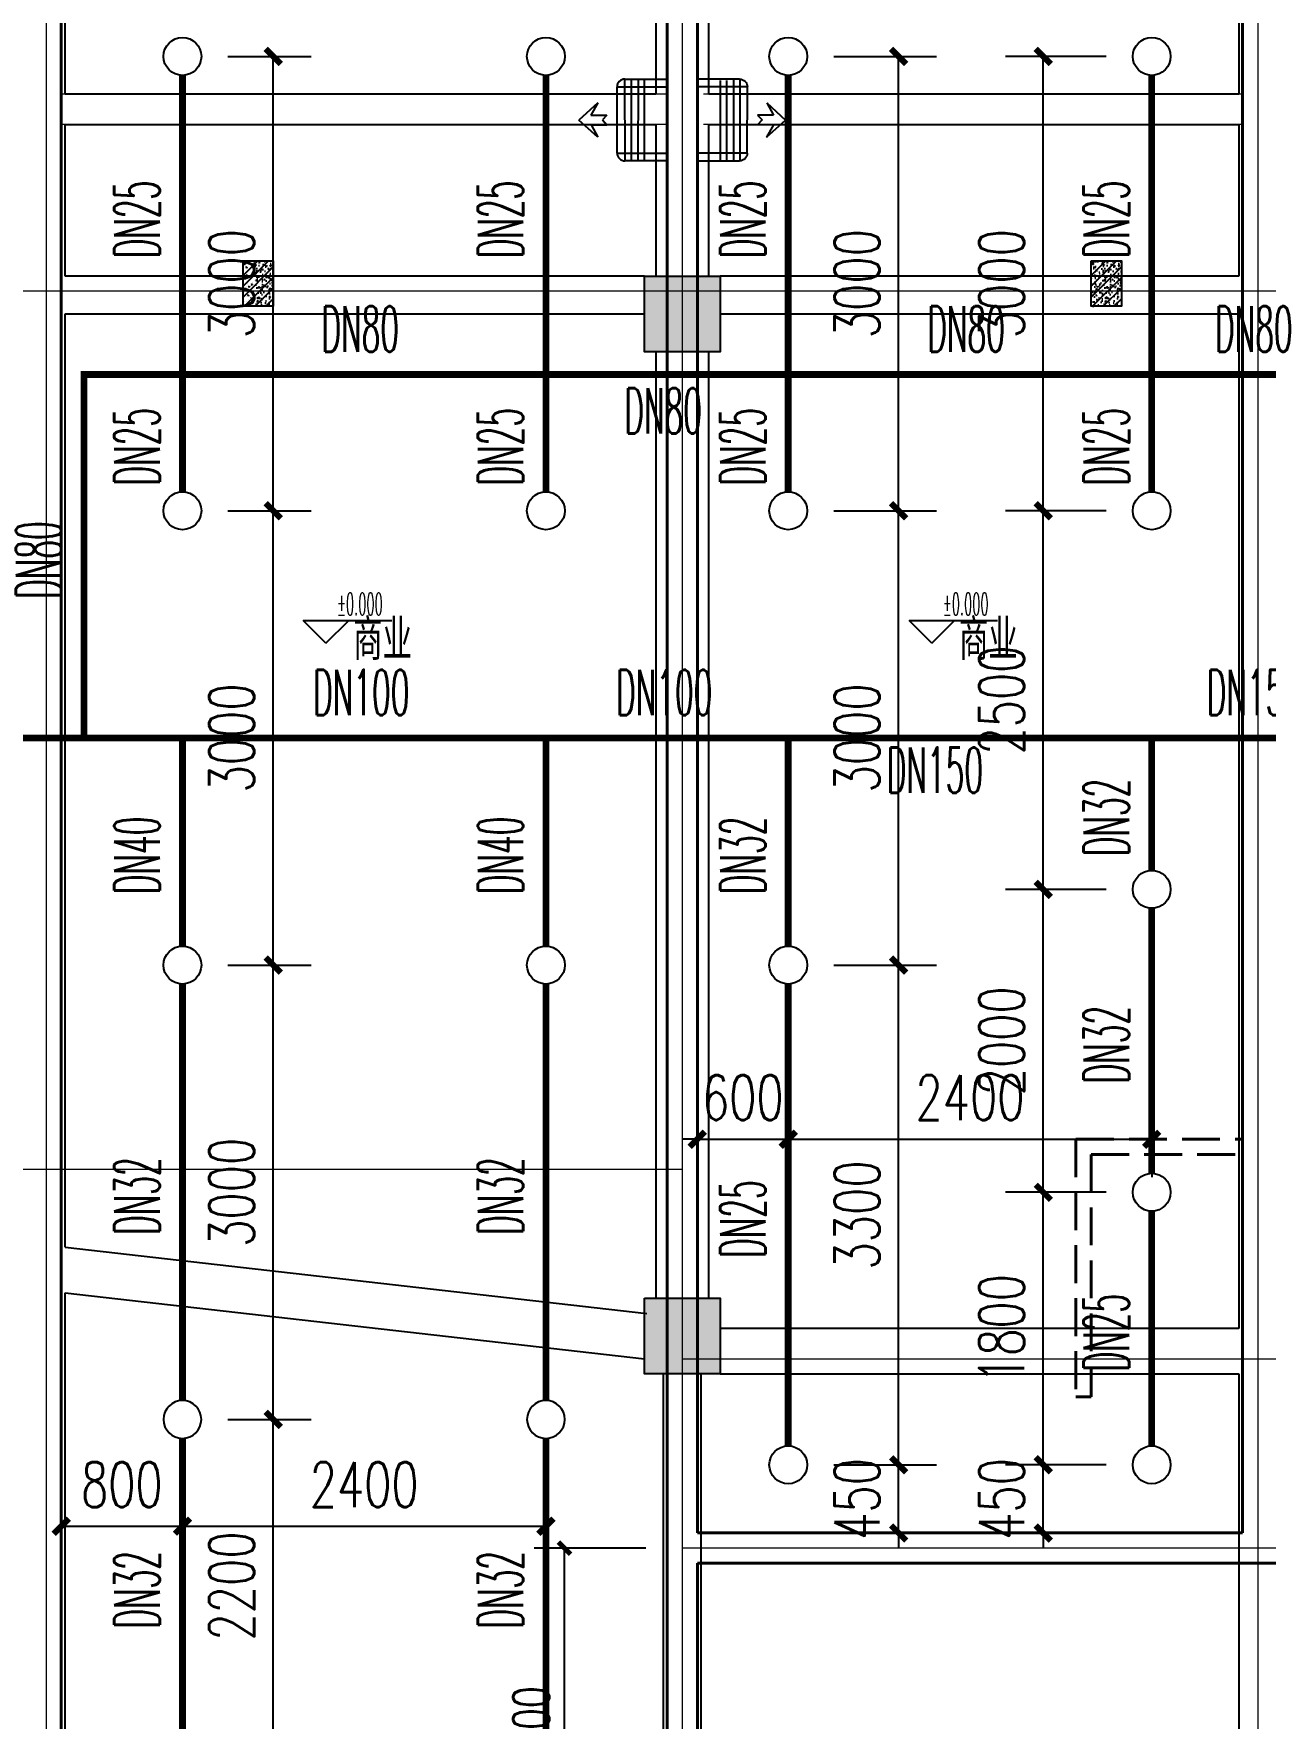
# Model space of a CAD drawing. Extents: x 1031190 to 1725648, y 733081 to 1571294.
# Drawn here: x 1125335 to 1133467, y 1141532 to 1152656 of the extents above; entities that cross this region are included whole.
import ezdxf

# ---------------------------------------------------------------- set-up
doc = ezdxf.new("R2010")
doc.units = 0
doc.header["$LTSCALE"] = 1000
doc.header["$MEASUREMENT"] = 0
for name, pattern in [('__DASH', [0.35, 0.25, -0.1]), ('ACAD_ISO10W100', [18.5, 12, -3, 0.5, -3]), ('DASH', [0.35, 0.25, -0.1]), ('DOTE', [2.42, 2, -0.2, 0.02, -0.2])]:
    doc.linetypes.add(name, pattern=pattern)
for name, color, linetype in [('A-AC', 8, 'Continuous'), ('AXIS', 3, 'Continuous'), ('BEAM', 4, 'Continuous'), ('DIM_ELEV', 3, 'Continuous'), ('EQUIP_不分区喷淋', 7, 'Continuous'), ('PIPE-不分区喷淋', 6, 'ZP'), ('PUB_TEXT', 4, 'Continuous'), ('S-COLU-HATCH', 30, 'Continuous'), ('S-COLU-LINE1', 6, 'Continuous'), ('TEXT_不分区喷淋', 7, 'Continuous'), ('TWT_DIM', 3, 'Continuous')]:
    doc.layers.add(name, color=color, linetype=linetype)
for name, color, linetype, lineweight in [('DOTE', 19, 'DOTE', 9), ('WALL', 9, 'Continuous', 40), ('平面-看线', 45, 'Continuous', 15)]:
    doc.layers.add(name, color=color, linetype=linetype, lineweight=lineweight)
doc.styles.add('_TCH_DIM', font='SIMPLEX.shx', dxfattribs={"width": 0.6, "oblique": 10, "bigfont": 'hztxt.shx'})
doc.styles.add('_TCH_DIM_T3', font='SIMPLEX', dxfattribs={"width": 0.705882, "bigfont": 'GBCBIG'})
doc.styles.add('_TWT_PIPEDN', font='SIMPLEX.shx', dxfattribs={"width": 0.6, "oblique": 10, "height": 3, "bigfont": 'HZTXT.shx'})
doc.styles.get("Standard").update_dxf_attribs({"font": 'gbenor.shx', "bigfont": 'gbcbig.shx'})
doc.linetypes.add('ZP', pattern='A,3,-0.2,["ZP",Standard,S=0.25,R=0,X=-0.1,Y=-0.115],-0.35', length=3.55)
doc.dimstyles.new('_TCH_ARCH&&80', dxfattribs={"dimtxt": 238, "dimasz": 80, "dimexe": 200, "dimexo": 240, "dimgap": 101, "dimtad": 1, "dimdec": 0, "dimzin": 0, "dimdsep": 46, "dimtxsty": '_TCH_DIM_T3', "dimblk": 'ARCHTICK', "dimcen": 0.09, "dimclrt": 4, "dimazin": 2, "dimtfac": 1, "dimtdec": 0, "dimtix": 1, "dimtmove": 2, "dimatfit": 3, "dimfxl": 0, "dimtolj": 1, "dimtzin": 0, "dimarcsym": 0})
doc.dimstyles.new('_TWT_ARCH&&100', dxfattribs={"dimtxt": 297.5, "dimasz": 100, "dimexe": 250, "dimexo": 300, "dimgap": 126.25, "dimtad": 1, "dimdec": 0, "dimzin": 0, "dimdsep": 46, "dimtxsty": '_TCH_DIM_T3', "dimblk": 'ARCHTICK', "dimcen": 0.09, "dimclrt": 7, "dimazin": 2, "dimtfac": 1, "dimtdec": 0, "dimtix": 1, "dimtmove": 2, "dimatfit": 3, "dimfxl": 0, "dimtolj": 1, "dimtzin": 0, "dimarcsym": 0})

# ---------------------------------------------------------------- blocks, each defined once
blk = doc.blocks.new('A$C1F291256')
at = {"layer": 'BEAM', "linetype": 'ByBlock'}
h = blk.add_hatch(dxfattribs=at)
h.set_pattern_fill('ARMORED', color=2, scale=10, style=0)
h.set_pattern_definition([(50, (-1630521.62, 477805.3), (71.7260183, -6.2752135), [7.5, -82.5]), (355, (-1630521.62, 477805.3), (-13.8751334, 75.2192134), [6, -66]), (100.4514, (-1630515.64, 477804.78), (57.8509382, 68.9439542), [6.374019, -70.1142112]), (46.1842, (-1630521.62, 477825.3), (106.724105, -16.5519014), [11.25, -123.75]), (96.6356, (-1630512.72, 477823.92), (93.4662706, 97.411787), [9.561029, -105.1713]), (351.1842, (-1630521.62, 477825.3), (93.4661945, 97.41186), [9, -99]), (21, (-1630511.62, 477820.3), (59.6907052, -40.261889), [7.5, -82.5]), (326, (-1630511.62, 477820.3), (24.3315332, 72.5150045), [6, -66]), (71.4514, (-1630506.644, 477816.95), (84.0222629, 32.2530497), [6.374019, -70.1142112]), (37.5, (-1630521.618, 477805.302), (1.21598553, 33.2893854), [0, -65.2, 0, -67, 0, -66.25]), (7.5, (-1630521.62, 477805.302), (26.30695374, 39.4411712), [0, -38.2, 0, -63.7, 0, -25.25]), (327.5, (-1630543.918, 477805.302), (53.3822436, -2.25548717), [0, -25, 0, -78, 0, -103.5]), (317.5, (-1630553.92, 477805.3), (58.3186169, 10.0104982), [0, -32.5, 0, -51.8, 0, -73.5]), (45, (-1630521.62, 477805.3), (-35.355339, 35.355339), [])])
h.paths.add_polyline_path([(14100, 200), (14100, -100), (14300, -100), (14300, 200)])
h = blk.add_hatch(dxfattribs=at)
h.set_pattern_fill('ARMORED', color=2, scale=10, style=0)
h.set_pattern_definition([(50, (-1624921.62, 477805.3), (71.7260183, -6.2752135), [7.5, -82.5]), (355, (-1624921.62, 477805.3), (-13.8751334, 75.2192134), [6, -66]), (100.4514, (-1624915.64, 477804.78), (57.8509382, 68.9439542), [6.374019, -70.1142112]), (46.1842, (-1624921.62, 477825.3), (106.724105, -16.5519014), [11.25, -123.75]), (96.6356, (-1624912.72, 477823.92), (93.4662706, 97.411787), [9.561029, -105.1713]), (351.1842, (-1624921.62, 477825.3), (93.4661945, 97.41186), [9, -99]), (21, (-1624911.62, 477820.3), (59.6907052, -40.261889), [7.5, -82.5]), (326, (-1624911.62, 477820.3), (24.3315332, 72.5150045), [6, -66]), (71.4514, (-1624906.644, 477816.95), (84.0222629, 32.2530497), [6.374019, -70.1142112]), (37.5, (-1624921.618, 477805.302), (1.21598553, 33.2893854), [0, -65.2, 0, -67, 0, -66.25]), (7.5, (-1624921.62, 477805.302), (26.30695374, 39.4411712), [0, -38.2, 0, -63.7, 0, -25.25]), (327.5, (-1624943.918, 477805.302), (53.3822436, -2.25548717), [0, -25, 0, -78, 0, -103.5]), (317.5, (-1624953.92, 477805.3), (58.3186169, 10.0104982), [0, -32.5, 0, -51.8, 0, -73.5]), (45, (-1624921.62, 477805.3), (-35.355339, 35.355339), [])])
h.paths.add_polyline_path([(19700, 200), (19700, -100), (19900, -100), (19900, 200)])
at = {"layer": 'BEAM'}
h = blk.add_hatch(color=256, dxfattribs=at)
h.dxf.hatch_style = 1
h.paths.add_polyline_path([(16750, 100), (17250, 100), (17250, -400), (16750, -400)])
h = blk.add_hatch(color=256, dxfattribs=at)
h.dxf.hatch_style = 1
h.paths.add_polyline_path([(16750, -6650), (17250, -6650), (17250, -7150), (16750, -7150)])
for p, q in [((12925, 1300), (12925, 2250)), ((16825, 2250), (16825, 1300)), ((17175, 1300), (17175, 2250)), ((20675, 2250), (20675, 1300)), ((16825, 1300), (12925, 1300)), ((20675, 1300), (17175, 1300)), ((12925, 100), (12925, 1100)), ((12925, 1100), (16825, 1100)), ((16825, 1100), (16825, 100)), ((17175, 100), (17175, 1100)), ((17175, 1100), (20675, 1100)), ((20675, 1100), (20675, 100)), ((16751, 100), (12925, 100)), ((20675, 100), (17251, 100)), ((12925, -150), (16751, -150)), ((12925, -6313), (12925, -150)), ((17251, -150), (20675, -150)), ((20675, -150), (20675, -6850)), ((16825, -400), (16825, -6650)), ((17175, -6650), (17175, -400)), ((12925, -6313), (16767, -6751)), ((12925, -10575), (12925, -6615)), ((12925, -6615), (16750, -7051)), ((20675, -6850), (17251, -6850)), ((16875, -7150), (16875, -10575)), ((17125, -10575), (17125, -7150)), ((17251, -7150), (20675, -7150)), ((20675, -7150), (20675, -10575))]:
    blk.add_line(p, q, dxfattribs=at)
at = {"layer": 'BEAM', "color": 2, "linetype": 'ByBlock'}
for points in [[(14100, 200), (14300, 200), (14300, -100), (14100, -100)], [(19700, 200), (19900, 200), (19900, -100), (19700, -100)]]:
    blk.add_lwpolyline(points, close=True, dxfattribs=at)
at = {"layer": 'BEAM'}
for points in [[(16750, 100), (17250, 100), (17250, -400), (16750, -400)], [(16750, -6650), (17250, -6650), (17250, -7150), (16750, -7150)]]:
    blk.add_lwpolyline(points, close=True, dxfattribs=at)
blk = doc.blocks.new('QER5Y5WE3')
for p, q in [((-194, 188), (-1, 388)), ((72, 389), (-156, 153)), ((360, -17), (-29, 359)), ((389, 14), (0, 389)), ((72, 389), (387, 86)), ((236, 408), (404, 419)), ((326, 383), (236, 408)), ((326, 383), (253, 308)), ((372, 340), (299, 264)), ((399, 251), (372, 340)), ((399, 251), (404, 419)), ((292, -73), (-90, 296)), ((321, -43), (-61, 326)), ((297, 307), (253, 308)), ((299, 264), (297, 307)), ((194, -188), (-194, 188)), ((387, 86), (159, -151)), ((388, 13), (194, -188))]:
    blk.add_line(p, q)
for centre, start, end in [((36, 352), 46.0154, 136.0154), ((351, 49), 316.0154, 46.0154)]:
    blk.add_arc(centre, 51.3, start, end)
blk = doc.blocks.new('1241241')
at = {"layer": 'WALL', "color": 251, "linetype": '__DASH'}
for p, q in [((1100, 2600), (0, 2600)), ((0, 2500), (0, 2600)), ((1100, 2600), (1100, 900)), ((1000, 2500), (0, 2500)), ((1000, 2500), (1000, 900)), ((1100, 900), (1000, 900))]:
    blk.add_line(p, q, dxfattribs=at)
blk = doc.blocks.new('rewerwer')
at = {"layer": 'S-COLU-HATCH'}
h = blk.add_hatch(color=8, dxfattribs=at)
h.dxf.hatch_style = 1
h.paths.add_polyline_path([(1309938, 1151056), (1310438, 1151056), (1310438, 1150556), (1309938, 1150556)])
h = blk.add_hatch(color=8, dxfattribs=at)
h.dxf.hatch_style = 1
h.paths.add_polyline_path([(1309938, 1144306), (1310438, 1144306), (1310438, 1143806), (1309938, 1143806)])
at = {"layer": 'S-COLU-LINE1', "color": 8}
for points in [[(1309938, 1151056), (1310438, 1151056), (1310438, 1150556), (1309938, 1150556)], [(1309938, 1144306), (1310438, 1144306), (1310438, 1143806), (1309938, 1143806)]]:
    blk.add_lwpolyline(points, close=True, dxfattribs=at)
blk = doc.blocks.new('_ArchTick')
at = {"color": 0, "linetype": 'ByBlock', "const_width": 0.4}
blk.add_lwpolyline([(-0.5, -0.5), (0.5, 0.5)], dxfattribs=at)
blk = doc.blocks.new('*D323')
at = {"layer": 'AXIS', "color": 0, "lineweight": -2}
for p, q in [((1129377, 1142656), (1128640, 1142656)), ((1128840, 1140256), (1128840, 1142656)), ((1129377, 1140256), (1128640, 1140256))]:
    blk.add_line(p, q, dxfattribs=at)
at = {"layer": 'Defpoints', "color": 0}
for p in [(1128840, 1142656), (1129617, 1142656), (1129617, 1140256)]:
    blk.add_point(p, dxfattribs=at)
at = {"layer": 'AXIS', "color": 0, "lineweight": -2, "xscale": 80, "yscale": 80, "zscale": 80}
for p, rotation in [((1128840, 1142656), 90), ((1128840, 1140256), 270)]:
    blk.add_blockref('_ArchTick', p, dxfattribs=dict(at, rotation=rotation))
at = {"layer": 'AXIS', "color": 4, "insert": (1128620, 1141456), "char_height": 238, "attachment_point": 5, "rotation": 90, "style": '_TCH_DIM_T3'}
blk.add_mtext('\\A1;2400', dxfattribs=at)
blk = doc.blocks.new('*D731')
at = {"layer": 'Defpoints', "color": 0}
for p in [(1132001, 1143206), (1132717, 1143206), (1132717, 1142756)]:
    blk.add_point(p, dxfattribs=at)
at = {"layer": 'TWT_DIM', "color": 0, "lineweight": -2}
for p, q in [((1132001, 1143206), (1132001, 1143306)), ((1132417, 1143206), (1131751, 1143206)), ((1132001, 1142756), (1132001, 1143206)), ((1132417, 1142756), (1131751, 1142756)), ((1132001, 1142756), (1132001, 1142656))]:
    blk.add_line(p, q, dxfattribs=at)
at = {"layer": 'TWT_DIM', "color": 0, "lineweight": -2, "xscale": 100, "yscale": 100, "zscale": 100}
for p, rotation in [((1132001, 1143206), 270), ((1132001, 1142756), 90)]:
    blk.add_blockref('_ArchTick', p, dxfattribs=dict(at, rotation=rotation))
at = {"layer": 'TWT_DIM', "color": 7, "insert": (1131726, 1142981), "char_height": 297.5, "attachment_point": 5, "rotation": 90, "style": '_TCH_DIM_T3'}
blk.add_mtext('\\A1;450', dxfattribs=at)
blk = doc.blocks.new('*D732')
at = {"layer": 'Defpoints', "color": 0}
for p in [(1132001, 1145006), (1132717, 1145006), (1132717, 1143206)]:
    blk.add_point(p, dxfattribs=at)
at = {"layer": 'TWT_DIM', "color": 0, "lineweight": -2}
for p, q in [((1132417, 1145006), (1131751, 1145006)), ((1132001, 1143206), (1132001, 1145006)), ((1132417, 1143206), (1131751, 1143206))]:
    blk.add_line(p, q, dxfattribs=at)
at = {"layer": 'TWT_DIM', "color": 0, "lineweight": -2, "xscale": 100, "yscale": 100, "zscale": 100}
for p, rotation in [((1132001, 1145006), 90), ((1132001, 1143206), 270)]:
    blk.add_blockref('_ArchTick', p, dxfattribs=dict(at, rotation=rotation))
at = {"layer": 'TWT_DIM', "color": 7, "insert": (1131726, 1144106), "char_height": 297.5, "attachment_point": 5, "rotation": 90, "style": '_TCH_DIM_T3'}
blk.add_mtext('\\A1;1800', dxfattribs=at)
blk = doc.blocks.new('*D733')
at = {"layer": 'Defpoints', "color": 0}
for p in [(1132001, 1147006), (1132717, 1147006), (1132717, 1145006)]:
    blk.add_point(p, dxfattribs=at)
at = {"layer": 'TWT_DIM', "color": 0, "lineweight": -2}
for p, q in [((1132417, 1147006), (1131751, 1147006)), ((1132001, 1145006), (1132001, 1147006)), ((1132417, 1145006), (1131751, 1145006))]:
    blk.add_line(p, q, dxfattribs=at)
at = {"layer": 'TWT_DIM', "color": 0, "lineweight": -2, "xscale": 100, "yscale": 100, "zscale": 100}
for p, rotation in [((1132001, 1147006), 90), ((1132001, 1145006), 270)]:
    blk.add_blockref('_ArchTick', p, dxfattribs=dict(at, rotation=rotation))
at = {"layer": 'TWT_DIM', "color": 7, "insert": (1131726, 1146006), "char_height": 297.5, "attachment_point": 5, "rotation": 90, "style": '_TCH_DIM_T3'}
blk.add_mtext('\\A1;2000', dxfattribs=at)
blk = doc.blocks.new('*D734')
at = {"layer": 'Defpoints', "color": 0}
for p in [(1132001, 1149506), (1132717, 1149506), (1132717, 1147006)]:
    blk.add_point(p, dxfattribs=at)
at = {"layer": 'TWT_DIM', "color": 0, "lineweight": -2}
for p, q in [((1132417, 1149506), (1131751, 1149506)), ((1132001, 1147006), (1132001, 1149506)), ((1132417, 1147006), (1131751, 1147006))]:
    blk.add_line(p, q, dxfattribs=at)
at = {"layer": 'TWT_DIM', "color": 0, "lineweight": -2, "xscale": 100, "yscale": 100, "zscale": 100}
for p, rotation in [((1132001, 1149506), 90), ((1132001, 1147006), 270)]:
    blk.add_blockref('_ArchTick', p, dxfattribs=dict(at, rotation=rotation))
at = {"layer": 'TWT_DIM', "color": 7, "insert": (1131726, 1148256), "char_height": 297.5, "attachment_point": 5, "rotation": 90, "style": '_TCH_DIM_T3'}
blk.add_mtext('\\A1;2500', dxfattribs=at)
blk = doc.blocks.new('*D735')
at = {"layer": 'Defpoints', "color": 0}
for p in [(1132001, 1152506), (1132717, 1152506), (1132717, 1149506)]:
    blk.add_point(p, dxfattribs=at)
at = {"layer": 'TWT_DIM', "color": 0, "lineweight": -2}
for p, q in [((1132417, 1152506), (1131751, 1152506)), ((1132001, 1149506), (1132001, 1152506)), ((1132417, 1149506), (1131751, 1149506))]:
    blk.add_line(p, q, dxfattribs=at)
at = {"layer": 'TWT_DIM', "color": 0, "lineweight": -2, "xscale": 100, "yscale": 100, "zscale": 100}
for p, rotation in [((1132001, 1152506), 90), ((1132001, 1149506), 270)]:
    blk.add_blockref('_ArchTick', p, dxfattribs=dict(at, rotation=rotation))
at = {"layer": 'TWT_DIM', "color": 7, "insert": (1131726, 1151006), "char_height": 297.5, "attachment_point": 5, "rotation": 90, "style": '_TCH_DIM_T3'}
blk.add_mtext('\\A1;3000', dxfattribs=at)
blk = doc.blocks.new('*D746')
at = {"layer": 'Defpoints', "color": 0}
for p in [(1129717, 1146506), (1130317, 1146506), (1130317, 1145356)]:
    blk.add_point(p, dxfattribs=at)
at = {"layer": 'TWT_DIM', "color": 0, "lineweight": -2}
for p, q in [((1129717, 1146206), (1129717, 1145106)), ((1130317, 1146206), (1130317, 1145106)), ((1129717, 1145356), (1129617, 1145356)), ((1129717, 1145356), (1130317, 1145356)), ((1130317, 1145356), (1130417, 1145356))]:
    blk.add_line(p, q, dxfattribs=at)
at = {"layer": 'TWT_DIM', "color": 0, "lineweight": -2, "xscale": 100, "yscale": 100, "zscale": 100}
blk.add_blockref('_ArchTick', (1129717, 1145356), dxfattribs=at)
at = {"layer": 'TWT_DIM', "color": 0, "lineweight": -2, "xscale": 100, "yscale": 100, "zscale": 100, "rotation": 180}
blk.add_blockref('_ArchTick', (1130317, 1145356), dxfattribs=at)
at = {"layer": 'TWT_DIM', "color": 7, "insert": (1130017, 1145631), "char_height": 297.5, "attachment_point": 5, "style": '_TCH_DIM_T3'}
blk.add_mtext('\\A1;600', dxfattribs=at)
blk = doc.blocks.new('*D747')
at = {"layer": 'Defpoints', "color": 0}
for p in [(1130317, 1146506), (1132717, 1146506), (1132717, 1145356)]:
    blk.add_point(p, dxfattribs=at)
at = {"layer": 'TWT_DIM', "color": 0, "lineweight": -2}
for p, q in [((1130317, 1146206), (1130317, 1145106)), ((1132717, 1146206), (1132717, 1145106)), ((1130317, 1145356), (1132717, 1145356))]:
    blk.add_line(p, q, dxfattribs=at)
at = {"layer": 'TWT_DIM', "color": 0, "lineweight": -2, "xscale": 100, "yscale": 100, "zscale": 100, "rotation": 180}
blk.add_blockref('_ArchTick', (1130317, 1145356), dxfattribs=at)
at = {"layer": 'TWT_DIM', "color": 0, "lineweight": -2, "xscale": 100, "yscale": 100, "zscale": 100}
blk.add_blockref('_ArchTick', (1132717, 1145356), dxfattribs=at)
at = {"layer": 'TWT_DIM', "color": 7, "insert": (1131517, 1145631), "char_height": 297.5, "attachment_point": 5, "style": '_TCH_DIM_T3'}
blk.add_mtext('\\A1;2400', dxfattribs=at)
blk = doc.blocks.new('*D748')
at = {"layer": 'Defpoints', "color": 0}
for p in [(1130317, 1143206), (1131046, 1143206), (1130317, 1142756)]:
    blk.add_point(p, dxfattribs=at)
at = {"layer": 'TWT_DIM', "color": 0, "lineweight": -2}
for p, q in [((1131046, 1143206), (1131046, 1143306)), ((1130617, 1143206), (1131296, 1143206)), ((1131046, 1142756), (1131046, 1143206)), ((1130617, 1142756), (1131296, 1142756)), ((1131046, 1142756), (1131046, 1142656))]:
    blk.add_line(p, q, dxfattribs=at)
at = {"layer": 'TWT_DIM', "color": 0, "lineweight": -2, "xscale": 100, "yscale": 100, "zscale": 100}
for p, rotation in [((1131046, 1143206), 270), ((1131046, 1142756), 90)]:
    blk.add_blockref('_ArchTick', p, dxfattribs=dict(at, rotation=rotation))
at = {"layer": 'TWT_DIM', "color": 7, "insert": (1130771, 1142981), "char_height": 297.5, "attachment_point": 5, "rotation": 90, "style": '_TCH_DIM_T3'}
blk.add_mtext('\\A1;450', dxfattribs=at)
blk = doc.blocks.new('*D749')
at = {"layer": 'Defpoints', "color": 0}
for p in [(1130317, 1146506), (1131046, 1146506), (1130317, 1143206)]:
    blk.add_point(p, dxfattribs=at)
at = {"layer": 'TWT_DIM', "color": 0, "lineweight": -2}
for p, q in [((1130617, 1146506), (1131296, 1146506)), ((1131046, 1143206), (1131046, 1146506)), ((1130617, 1143206), (1131296, 1143206))]:
    blk.add_line(p, q, dxfattribs=at)
at = {"layer": 'TWT_DIM', "color": 0, "lineweight": -2, "xscale": 100, "yscale": 100, "zscale": 100}
for p, rotation in [((1131046, 1146506), 90), ((1131046, 1143206), 270)]:
    blk.add_blockref('_ArchTick', p, dxfattribs=dict(at, rotation=rotation))
at = {"layer": 'TWT_DIM', "color": 7, "insert": (1130771, 1144856), "char_height": 297.5, "attachment_point": 5, "rotation": 90, "style": '_TCH_DIM_T3'}
blk.add_mtext('\\A1;3300', dxfattribs=at)
blk = doc.blocks.new('*D750')
at = {"layer": 'Defpoints', "color": 0}
for p in [(1130317, 1149506), (1131046, 1149506), (1130317, 1146506)]:
    blk.add_point(p, dxfattribs=at)
at = {"layer": 'TWT_DIM', "color": 0, "lineweight": -2}
for p, q in [((1130617, 1149506), (1131296, 1149506)), ((1131046, 1146506), (1131046, 1149506)), ((1130617, 1146506), (1131296, 1146506))]:
    blk.add_line(p, q, dxfattribs=at)
at = {"layer": 'TWT_DIM', "color": 0, "lineweight": -2, "xscale": 100, "yscale": 100, "zscale": 100}
for p, rotation in [((1131046, 1149506), 90), ((1131046, 1146506), 270)]:
    blk.add_blockref('_ArchTick', p, dxfattribs=dict(at, rotation=rotation))
at = {"layer": 'TWT_DIM', "color": 7, "insert": (1130771, 1148006), "char_height": 297.5, "attachment_point": 5, "rotation": 90, "style": '_TCH_DIM_T3'}
blk.add_mtext('\\A1;3000', dxfattribs=at)
blk = doc.blocks.new('*D751')
at = {"layer": 'Defpoints', "color": 0}
for p in [(1130317, 1152506), (1131046, 1152506), (1130317, 1149506)]:
    blk.add_point(p, dxfattribs=at)
at = {"layer": 'TWT_DIM', "color": 0, "lineweight": -2}
for p, q in [((1130617, 1152506), (1131296, 1152506)), ((1131046, 1149506), (1131046, 1152506)), ((1130617, 1149506), (1131296, 1149506))]:
    blk.add_line(p, q, dxfattribs=at)
at = {"layer": 'TWT_DIM', "color": 0, "lineweight": -2, "xscale": 100, "yscale": 100, "zscale": 100}
for p, rotation in [((1131046, 1152506), 90), ((1131046, 1149506), 270)]:
    blk.add_blockref('_ArchTick', p, dxfattribs=dict(at, rotation=rotation))
at = {"layer": 'TWT_DIM', "color": 7, "insert": (1130771, 1151006), "char_height": 297.5, "attachment_point": 5, "rotation": 90, "style": '_TCH_DIM_T3'}
blk.add_mtext('\\A1;3000', dxfattribs=at)
blk = doc.blocks.new('*D752')
at = {"layer": 'Defpoints', "color": 0}
for p in [(1125517, 1143506), (1126317, 1143506), (1126317, 1142801)]:
    blk.add_point(p, dxfattribs=at)
at = {"layer": 'TWT_DIM', "color": 0, "lineweight": -2}
for p, q in [((1125517, 1143206), (1125517, 1142551)), ((1126317, 1143206), (1126317, 1142551)), ((1125517, 1142801), (1126317, 1142801))]:
    blk.add_line(p, q, dxfattribs=at)
at = {"layer": 'TWT_DIM', "color": 0, "lineweight": -2, "xscale": 100, "yscale": 100, "zscale": 100, "rotation": 180}
blk.add_blockref('_ArchTick', (1125517, 1142801), dxfattribs=at)
at = {"layer": 'TWT_DIM', "color": 0, "lineweight": -2, "xscale": 100, "yscale": 100, "zscale": 100}
blk.add_blockref('_ArchTick', (1126317, 1142801), dxfattribs=at)
at = {"layer": 'TWT_DIM', "color": 7, "insert": (1125917, 1143076), "char_height": 297.5, "attachment_point": 5, "style": '_TCH_DIM_T3'}
blk.add_mtext('\\A1;800', dxfattribs=at)
blk = doc.blocks.new('*D753')
at = {"layer": 'Defpoints', "color": 0}
for p in [(1126317, 1143506), (1128717, 1143506), (1128717, 1142801)]:
    blk.add_point(p, dxfattribs=at)
at = {"layer": 'TWT_DIM', "color": 0, "lineweight": -2}
for p, q in [((1126317, 1143206), (1126317, 1142551)), ((1128717, 1143206), (1128717, 1142551)), ((1126317, 1142801), (1128717, 1142801))]:
    blk.add_line(p, q, dxfattribs=at)
at = {"layer": 'TWT_DIM', "color": 0, "lineweight": -2, "xscale": 100, "yscale": 100, "zscale": 100, "rotation": 180}
blk.add_blockref('_ArchTick', (1126317, 1142801), dxfattribs=at)
at = {"layer": 'TWT_DIM', "color": 0, "lineweight": -2, "xscale": 100, "yscale": 100, "zscale": 100}
blk.add_blockref('_ArchTick', (1128717, 1142801), dxfattribs=at)
at = {"layer": 'TWT_DIM', "color": 7, "insert": (1127517, 1143076), "char_height": 297.5, "attachment_point": 5, "style": '_TCH_DIM_T3'}
blk.add_mtext('\\A1;2400', dxfattribs=at)
blk = doc.blocks.new('*D756')
at = {"layer": 'Defpoints', "color": 0}
for p in [(1126317, 1143506), (1126917, 1143506), (1126317, 1141306)]:
    blk.add_point(p, dxfattribs=at)
at = {"layer": 'TWT_DIM', "color": 0, "lineweight": -2}
for p, q in [((1126617, 1143506), (1127167, 1143506)), ((1126917, 1141306), (1126917, 1143506)), ((1126617, 1141306), (1127167, 1141306))]:
    blk.add_line(p, q, dxfattribs=at)
at = {"layer": 'TWT_DIM', "color": 0, "lineweight": -2, "xscale": 100, "yscale": 100, "zscale": 100}
for p, rotation in [((1126917, 1143506), 90), ((1126917, 1141306), 270)]:
    blk.add_blockref('_ArchTick', p, dxfattribs=dict(at, rotation=rotation))
at = {"layer": 'TWT_DIM', "color": 7, "insert": (1126642, 1142406), "char_height": 297.5, "attachment_point": 5, "rotation": 90, "style": '_TCH_DIM_T3'}
blk.add_mtext('\\A1;2200', dxfattribs=at)
blk = doc.blocks.new('*D757')
at = {"layer": 'Defpoints', "color": 0}
for p in [(1126317, 1146506), (1126917, 1146506), (1126317, 1143506)]:
    blk.add_point(p, dxfattribs=at)
at = {"layer": 'TWT_DIM', "color": 0, "lineweight": -2}
for p, q in [((1126617, 1146506), (1127167, 1146506)), ((1126917, 1143506), (1126917, 1146506)), ((1126617, 1143506), (1127167, 1143506))]:
    blk.add_line(p, q, dxfattribs=at)
at = {"layer": 'TWT_DIM', "color": 0, "lineweight": -2, "xscale": 100, "yscale": 100, "zscale": 100}
for p, rotation in [((1126917, 1146506), 90), ((1126917, 1143506), 270)]:
    blk.add_blockref('_ArchTick', p, dxfattribs=dict(at, rotation=rotation))
at = {"layer": 'TWT_DIM', "color": 7, "insert": (1126642, 1145006), "char_height": 297.5, "attachment_point": 5, "rotation": 90, "style": '_TCH_DIM_T3'}
blk.add_mtext('\\A1;3000', dxfattribs=at)
blk = doc.blocks.new('*D758')
at = {"layer": 'Defpoints', "color": 0}
for p in [(1126317, 1149506), (1126917, 1149506), (1126317, 1146506)]:
    blk.add_point(p, dxfattribs=at)
at = {"layer": 'TWT_DIM', "color": 0, "lineweight": -2}
for p, q in [((1126617, 1149506), (1127167, 1149506)), ((1126917, 1146506), (1126917, 1149506)), ((1126617, 1146506), (1127167, 1146506))]:
    blk.add_line(p, q, dxfattribs=at)
at = {"layer": 'TWT_DIM', "color": 0, "lineweight": -2, "xscale": 100, "yscale": 100, "zscale": 100}
for p, rotation in [((1126917, 1149506), 90), ((1126917, 1146506), 270)]:
    blk.add_blockref('_ArchTick', p, dxfattribs=dict(at, rotation=rotation))
at = {"layer": 'TWT_DIM', "color": 7, "insert": (1126642, 1148006), "char_height": 297.5, "attachment_point": 5, "rotation": 90, "style": '_TCH_DIM_T3'}
blk.add_mtext('\\A1;3000', dxfattribs=at)
blk = doc.blocks.new('*D759')
at = {"layer": 'Defpoints', "color": 0}
for p in [(1126317, 1152506), (1126917, 1152506), (1126317, 1149506)]:
    blk.add_point(p, dxfattribs=at)
at = {"layer": 'TWT_DIM', "color": 0, "lineweight": -2}
for p, q in [((1126617, 1152506), (1127167, 1152506)), ((1126917, 1149506), (1126917, 1152506)), ((1126617, 1149506), (1127167, 1149506))]:
    blk.add_line(p, q, dxfattribs=at)
at = {"layer": 'TWT_DIM', "color": 0, "lineweight": -2, "xscale": 100, "yscale": 100, "zscale": 100}
for p, rotation in [((1126917, 1152506), 90), ((1126917, 1149506), 270)]:
    blk.add_blockref('_ArchTick', p, dxfattribs=dict(at, rotation=rotation))
at = {"layer": 'TWT_DIM', "color": 7, "insert": (1126642, 1151006), "char_height": 297.5, "attachment_point": 5, "rotation": 90, "style": '_TCH_DIM_T3'}
blk.add_mtext('\\A1;3000', dxfattribs=at)
blk = doc.blocks.new('$TwtSys$00000125')
blk.add_circle((0, 0, 0), 1)

msp = doc.modelspace()

# ---------------------------------------------------------------- hatches: boundary and pattern name
at = {"layer": 'PIPE-不分区喷淋'}
for points in [[(1125667, 1150406.1), (1125644.5, 1150406.1), (1125644.5, 1150428.6)], [(1125667, 1150406.1), (1125667, 1150428.6), (1125644.5, 1150428.6)]]:
    msp.add_hatch(color=256, dxfattribs=at).paths.add_polyline_path(points)

# ---------------------------------------------------------------- linework, layer by layer
at = {"layer": 'DIM_ELEV', "color": 8}
for p, q in [((1127264.8, 1148630.9), (1127114.8, 1148780.9)), ((1127114.8, 1148780.9), (1127699.4, 1148780.9)), ((1127264.8, 1148630.9), (1127414.8, 1148780.9)), ((1131264.8, 1148630.9), (1131114.8, 1148780.9)), ((1131114.8, 1148780.9), (1131699.4, 1148780.9)), ((1131264.8, 1148630.9), (1131414.8, 1148780.9))]:
    msp.add_line(p, q, dxfattribs=at)
at = {"layer": 'DOTE', "linetype": 'ACAD_ISO10W100', "ltscale": 100}
for p, q in [((1125417, 1157556.1), (1125417, 1132856.1)), ((1129617, 1157556.1), (1129617, 1132856.1)), ((1133417, 1157556.1), (1133417, 1140256.1)), ((1146617, 1150956.1), (1110440.6, 1150956.1)), ((1129617, 1145156.1), (1110440.6, 1145156.1)), ((1129617, 1143906.1), (1188217, 1143906.1)), ((1138017, 1142656.1), (1129617, 1142656.1))]:
    msp.add_line(p, q, dxfattribs=at)
at = {"layer": 'PIPE-不分区喷淋', "const_width": 45}
for points in [[(1126317, 1152381.1), (1126317, 1150406.1)], [(1128717, 1150406.1), (1128717, 1152381.1)], [(1130317, 1152381.1), (1130317, 1150406.1)], [(1132717, 1150406.1), (1132717, 1152381.1)], [(1125667, 1150406.1), (1125667, 1148006.1)], [(1126317, 1150406.1), (1125667, 1150406.1)], [(1126317, 1150406.1), (1126317, 1149631.1)], [(1128717, 1150406.1), (1126317, 1150406.1)], [(1128717, 1149631.1), (1128717, 1150406.1)], [(1130317, 1150406.1), (1128717, 1150406.1)], [(1130317, 1150406.1), (1130317, 1149631.1)], [(1132717, 1150406.1), (1130317, 1150406.1)], [(1132717, 1149631.1), (1132717, 1150406.1)], [(1134117, 1150406.1), (1132717, 1150406.1)], [(1125667, 1148006.1), (1124517, 1148006.1)], [(1126317, 1148006.1), (1125667, 1148006.1)], [(1126317, 1148006.1), (1126317, 1146631.1)], [(1128717, 1148006.1), (1126317, 1148006.1)], [(1128717, 1146631.1), (1128717, 1148006.1)], [(1130317, 1148006.1), (1128717, 1148006.1)], [(1130317, 1148006.1), (1130317, 1146631.1)], [(1132717, 1148006.1), (1130317, 1148006.1)], [(1134117, 1148006.1), (1132717, 1148006.1)], [(1132717, 1147131.1), (1132717, 1148006.1)], [(1132717, 1145131.1), (1132717, 1146881.1)], [(1126317, 1146381.1), (1126317, 1143631.1)], [(1128717, 1143631.1), (1128717, 1146381.1)], [(1130317, 1146381.1), (1130317, 1143331.1)], [(1132717, 1143331.1), (1132717, 1144881.1)], [(1126317, 1143381.1), (1126317, 1141431.1)], [(1128717, 1141431.1), (1128717, 1143381.1)]]:
    msp.add_lwpolyline(points, dxfattribs=at)
at = {"layer": 'WALL', "color": 8}
for p, q in [((1125517, 1137656.1), (1125517, 1153256.1)), ((1129517, 1142656.1), (1129517, 1153256.1)), ((1129717, 1142756.1), (1129717, 1153256.1)), ((1133317, 1142756.1), (1133317, 1153256.1)), ((1129717, 1142756.1), (1133317, 1142756.1)), ((1129517, 1137656.1), (1129517, 1142656.1)), ((1129717, 1137656.1), (1129717, 1142556.1)), ((1129717, 1142556.1), (1133417, 1142556.1)), ((1133417, 1142556.1), (1138067, 1142556.1))]:
    msp.add_line(p, q, dxfattribs=at)
at = {"layer": '平面-看线', "color": 8, "linetype": 'DASH', "ltscale": 0.8}
for points in [[(1129517, 1152256.6), (1125517, 1152256.6)], [(1133317, 1152256.6), (1129717, 1152256.6)], [(1129517, 1152056.6), (1125517, 1152056.6)], [(1133317, 1152056.6), (1129717, 1152056.6)]]:
    msp.add_lwpolyline(points, dxfattribs=at)

# ---------------------------------------------------------------- block references
at = {"color": 8, "xscale": -1}
msp.add_blockref('1241241', (1133317, 1142756.1), dxfattribs=at)
at = {"layer": 'A-AC', "color": 8, "linetype": 'ByBlock', "rotation": 133.9846063388433}
msp.add_blockref('QER5Y5WE3', (1129517, 1152086.1), dxfattribs=at)
at = {"layer": 'A-AC', "color": 8, "linetype": 'ByBlock', "xscale": -1, "rotation": 226.0153936611567}
msp.add_blockref('QER5Y5WE3', (1129717, 1152086.1), dxfattribs=at)
at = {"layer": 'BEAM'}
msp.add_blockref('A$C1F291256', (1112617, 1150956.1), dxfattribs=at)
at = {"layer": 'EQUIP_不分区喷淋', "xscale": 125, "yscale": 125, "zscale": 125}
for p in [(1126317, 1152506.1), (1128717, 1152506.1), (1130317, 1152506.1), (1132717, 1152506.1), (1126317, 1149506.1), (1128717, 1149506.1), (1130317, 1149506.1), (1132717, 1149506.1), (1132717, 1147006.1), (1126317, 1146506.1), (1128717, 1146506.1), (1130317, 1146506.1), (1132717, 1145006.1), (1130317, 1143206.1), (1132717, 1143206.1)]:
    msp.add_blockref('$TwtSys$00000125', p, dxfattribs=at)
at = {"layer": 'EQUIP_不分区喷淋', "xscale": 125, "yscale": -125, "zscale": 125, "rotation": 179.9999999999201}
for p in [(1126317, 1143506.1), (1128717, 1143506.1)]:
    msp.add_blockref('$TwtSys$00000125', p, dxfattribs=at)
at = {"layer": 'S-COLU-LINE1', "color": 8}
msp.add_blockref('rewerwer', (-180570.7, 0), dxfattribs=at)

# ---------------------------------------------------------------- texts
at = {"layer": 'DIM_ELEV', "color": 8, "style": '_TCH_DIM', "width": 0.423529}
for p in [(1127337.4, 1148815.9), (1131337.4, 1148815.9)]:
    msp.add_text('%%P0.000', height=148.75, dxfattribs=at).set_placement(p)
at = {"layer": 'PUB_TEXT', "color": 8}
for p in [(1127444, 1148519.2), (1131444, 1148519.2)]:
    msp.add_text('商业', height=270.07, dxfattribs=at).set_placement(p)
at = {"layer": 'TEXT_不分区喷淋', "style": '_TWT_PIPEDN', "width": 0.48}
for s, p in [('DN25', (1126167, 1151172.5)), ('DN25', (1128567, 1151172.5)), ('DN25', (1130167, 1151172.5)), ('DN25', (1132567, 1151172.5)), ('DN25', (1126167, 1149672.5)), ('DN25', (1128567, 1149672.5)), ('DN25', (1130167, 1149672.5)), ('DN25', (1132567, 1149672.5)), ('DN80', (1125517, 1148924.2)), ('DN32', (1132567, 1147224.2)), ('DN40', (1126167, 1146974.2)), ('DN40', (1128567, 1146974.2)), ('DN32', (1130167, 1146974.2)), ('DN32', (1132567, 1145724.2)), ('DN32', (1126167, 1144724.2)), ('DN32', (1128567, 1144724.2)), ('DN25', (1130167, 1144572.5)), ('DN25', (1132567, 1143822.6)), ('DN32', (1126167, 1142124.2)), ('DN32', (1128567, 1142124.2))]:
    msp.add_text(s, height=300, rotation=90, dxfattribs=at).set_placement(p)
for s, p in [('DN80', (1127235, 1150556.1)), ('DN80', (1131235, 1150556.1)), ('DN80', (1133135, 1150556.1)), ('DN80', (1129235, 1150016)), ('DN100', (1127180.1, 1148156.1)), ('DN100', (1129180.1, 1148156.1)), ('DN150', (1133080.1, 1148156.1)), ('DN150', (1130967.8, 1147643.4))]:
    msp.add_text(s, height=300, dxfattribs=at).set_placement(p)

# ---------------------------------------------------------------- dimensions: what is measured, and where the dimension line sits
at = {"layer": 'AXIS'}
dim = msp.add_aligned_dim(p1=(1129617, 1140256.1), p2=(1129617, 1142656.1), distance=776.5, dimstyle='_TCH_ARCH&&80', dxfattribs=at)
dim.commit()
dim.dimension.update_dxf_attribs({"geometry": '*D323', "text_midpoint": (1128620.4, 1141456.1)})
at = {"layer": 'TWT_DIM'}
for p1, p2, distance, picture, middle in [((1126317, 1149506.1), (1126317, 1152506.1), -600.1, '*D759', (1126642, 1151006.1)), ((1130317, 1149506.1), (1130317, 1152506.1), -729.4, '*D751', (1130771.4, 1151006.1)), ((1132717, 1149506.1), (1132717, 1152506.1), 716.4, '*D735', (1131725.6, 1151006.1)), ((1126317, 1146506.1), (1126317, 1149506.1), -600.1, '*D758', (1126642, 1148006.1)), ((1130317, 1146506.1), (1130317, 1149506.1), -729.4, '*D750', (1130771.4, 1148006.1)), ((1132717, 1147006.1), (1132717, 1149506.1), 716.4, '*D734', (1131725.6, 1148256.1)), ((1132717, 1145006.1), (1132717, 1147006.1), 716.4, '*D733', (1131725.6, 1146006.1)), ((1126317, 1143506.1), (1126317, 1146506.1), -600.1, '*D757', (1126642, 1145006.1)), ((1130317, 1143206.1), (1130317, 1146506.1), -729.4, '*D749', (1130771.4, 1144856.1)), ((1129717, 1146506.1), (1130317, 1146506.1), -1150, '*D746', (1130017, 1145631.1)), ((1130317, 1146506.1), (1132717, 1146506.1), -1150, '*D747', (1131517, 1145631.1)), ((1132717, 1143206.1), (1132717, 1145006.1), 716.4, '*D732', (1131725.6, 1144106.1)), ((1126317, 1141306.1), (1126317, 1143506.1), -600.1, '*D756', (1126642, 1142406.1)), ((1125517, 1143506.1), (1126317, 1143506.1), -705.2, '*D752', (1125917, 1143076)), ((1126317, 1143506.1), (1128717, 1143506.1), -705.2, '*D753', (1127517, 1143076)), ((1130317, 1142756.1), (1130317, 1143206.1), -729.4, '*D748', (1130771.4, 1142981.1)), ((1132717, 1142756.1), (1132717, 1143206.1), 716.4, '*D731', (1131725.6, 1142981.1))]:
    dim = msp.add_aligned_dim(p1=p1, p2=p2, distance=distance, dimstyle='_TWT_ARCH&&100', dxfattribs=at)
    dim.commit()
    dim.dimension.update_dxf_attribs({"geometry": picture, "text_midpoint": middle})

doc.saveas('drawing.dxf')
